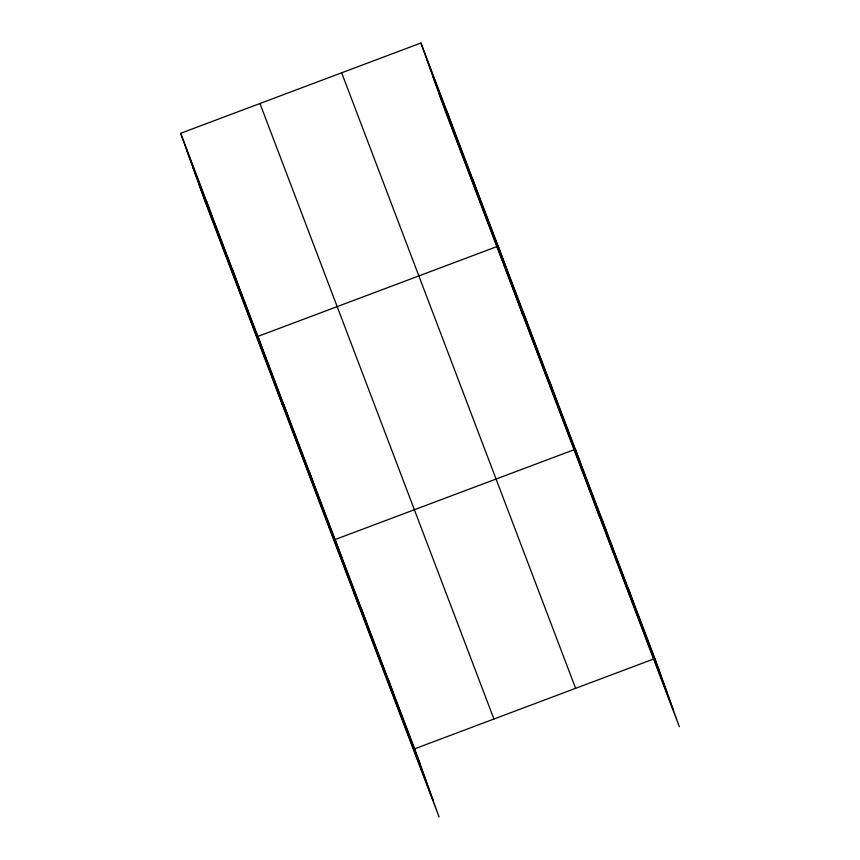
<?xml version="1.0" encoding="UTF-8"?>
<svg xmlns="http://www.w3.org/2000/svg" width="860" height="860" viewBox="0 0 860 860"><rect width="100%" height="100%" fill="white"/><g stroke="black" fill="none" stroke-linecap="round" stroke-linejoin="round"><path stroke-width="1.29" d="M180.675 133.3L414.649 748.823L439.062 817L205.088 201.476L180.675 133.3L420.938 43L654.912 658.524L679.325 726.7L445.351 111.177L420.938 43M414.649 748.823L654.912 658.524M426.796 59.351L660.759 674.874M432.913 76.454L666.887 691.977M439.223 94.073L673.197 709.597M341.656 72.799L575.62 688.322M259.967 103.501L493.941 719.024M186.534 149.651L420.508 765.174M192.661 166.754L426.625 782.278M198.972 184.373L432.935 799.897M628.391 588.767L634.25 605.117M601.871 519.01L607.73 535.35M599.775 517.419L575.361 449.242L335.099 539.542L359.512 607.719M549.626 381.539L555.474 397.89M523.89 313.835L529.738 330.175M522.558 314.298L498.144 246.121L257.892 336.421L282.306 404.598M472.409 178.418L478.267 194.758M446.673 110.704L452.532 127.054M388.139 679.067L393.988 695.417M361.619 609.31L367.467 625.65M309.363 471.839L315.222 488.19M283.628 404.135L289.476 420.475M232.157 268.718L238.005 285.068M206.422 201.014L212.269 217.354"/></g></svg>
